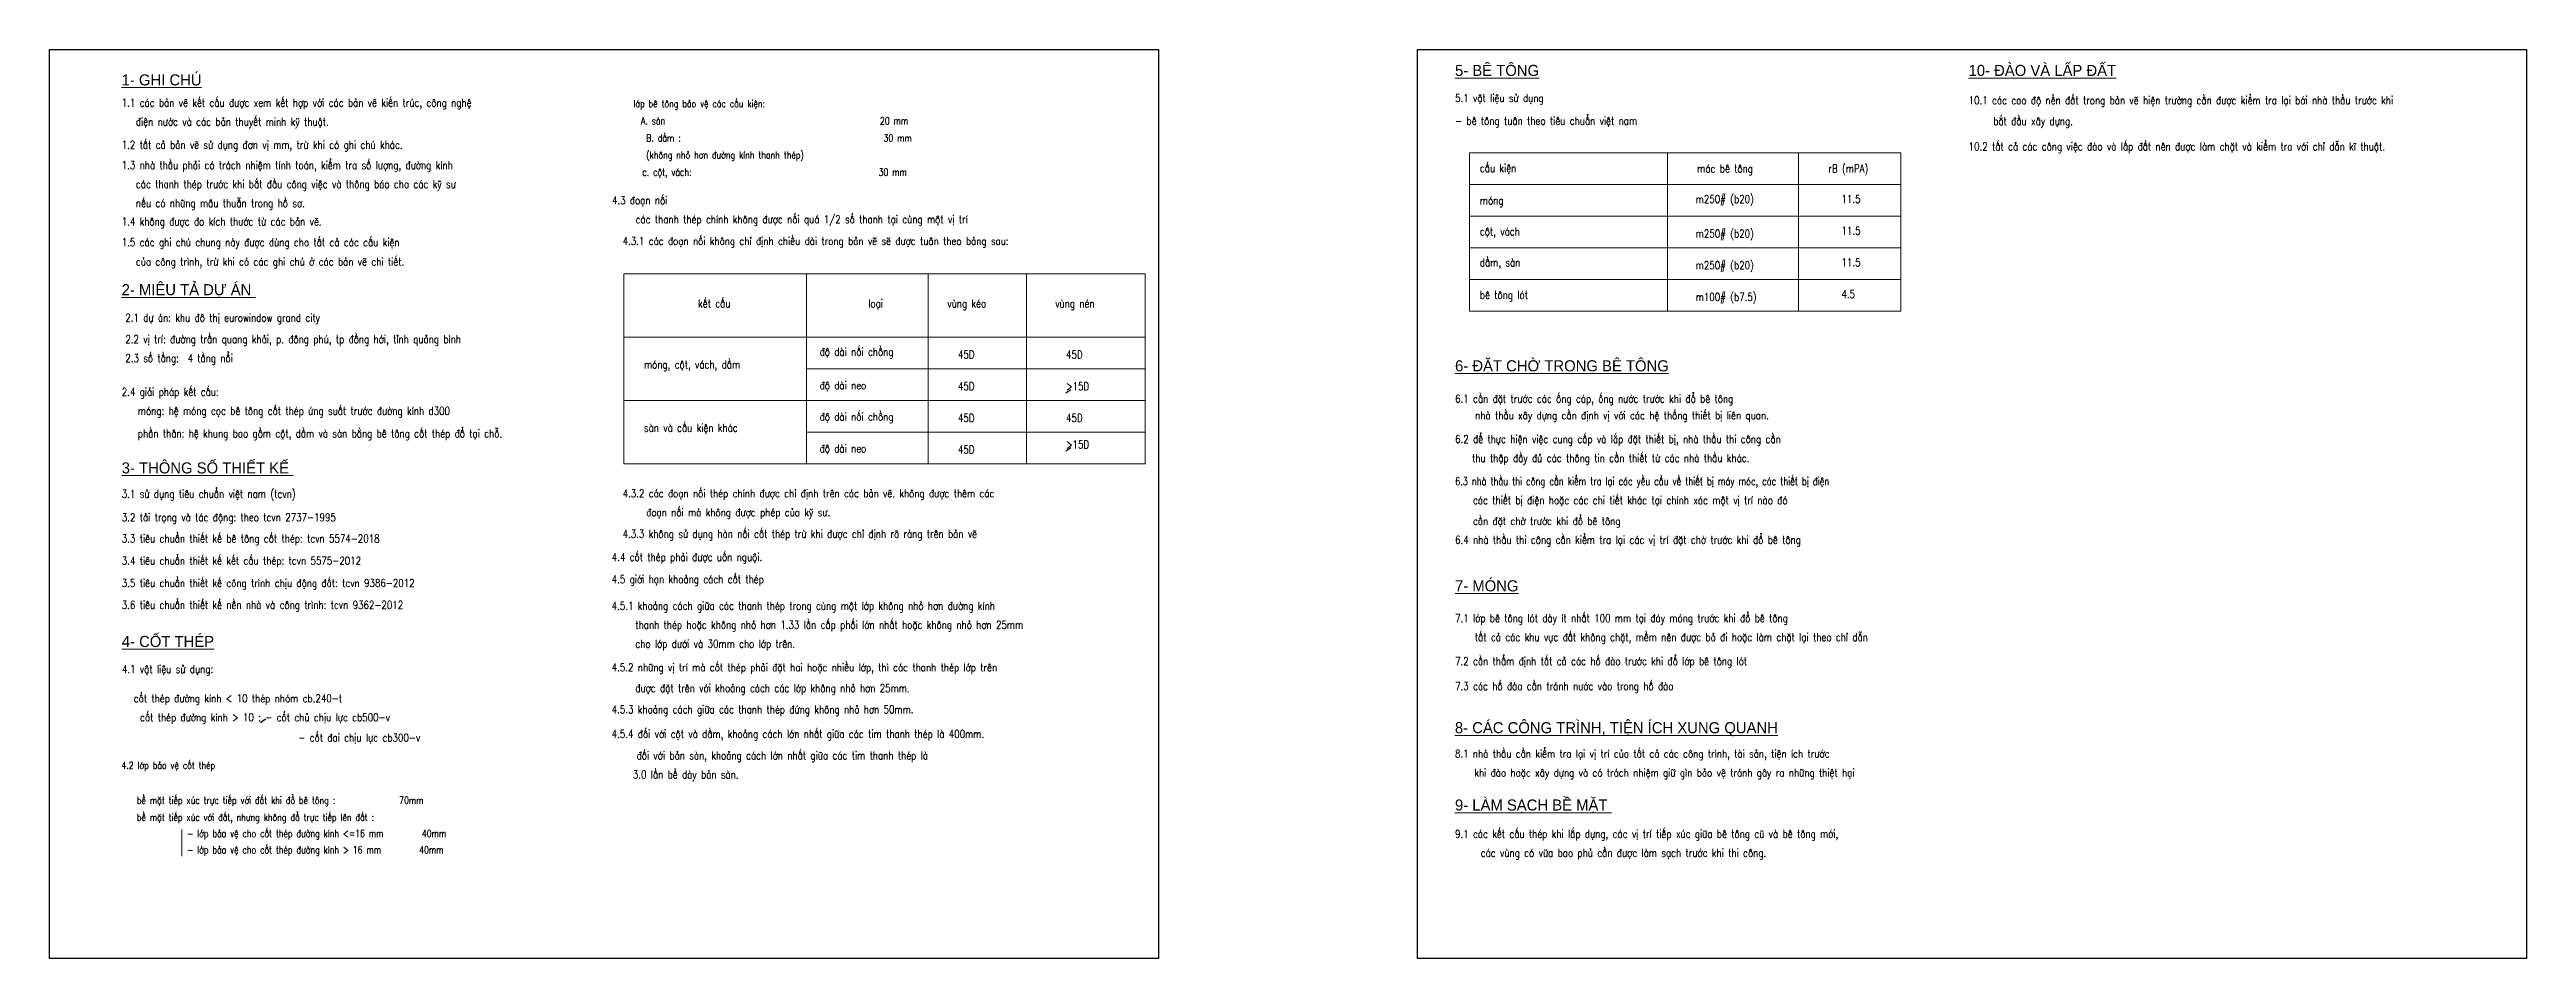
# Model space of a CAD drawing. Header units: millimetres. Extents: x 32534 to 196510, y -37949 to -8249.
# Drawn here: x 32534 to 110703, y -36949 to -8249 of the extents above; entities that cross this region are included whole.
import ezdxf

# ---------------------------------------------------------------- set-up
doc = ezdxf.new("R2010")
doc.units = ezdxf.units.MM
doc.header["$MEASUREMENT"] = 0
for name, color, linetype, lineweight in [('00 Structural standard notes$0$02- Bhatch', 8, 'Continuous', 18), ('00 Structural standard notes$0$06- General text', 2, 'Continuous', 18), ('G-TX35', 2, 'Continuous', 18), ('netmai', 7, 'Continuous', 18)]:
    doc.layers.add(name, color=color, linetype=linetype, lineweight=lineweight)
doc.styles.add('00 Structural standard notes$0$CARTOUCHE', font='Vhavan_1.ttf')
doc.styles.add('00 Structural standard notes$0$STANDARD', font='vnsimli.shx', dxfattribs={"width": 0.8})

msp = doc.modelspace()

# ---------------------------------------------------------------- linework, layer by layer
for p, q in [((64762.82, -18992.94), (64611.79, -19094.78)), ((64762.82, -20830.42), (64611.79, -20932.26)), ((39350.23, -29392.78), (39190.93, -29510.32))]:
    msp.add_line(p, q)
at = {"layer": '00 Structural standard notes$0$02- Bhatch', "ltscale": 1800}
for p, q in [((77341.96, -11506.54), (77341.96, -16506.54)), ((77341.96, -11506.54), (90957.01, -11506.54)), ((83599.26, -11506.54), (83599.26, -15506.54)), ((83599.26, -11506.54), (83599.26, -16506.54)), ((87725.81, -11506.54), (87725.81, -16506.54)), ((90957.01, -11506.54), (90957.01, -16506.54)), ((77341.96, -12506.54), (90957.01, -12506.54)), ((77341.96, -13506.54), (90957.01, -13506.54)), ((77341.96, -14506.54), (90957.01, -14506.54)), ((50652.83, -15327.08), (67105.7, -15327.08)), ((50652.83, -15327.08), (50652.83, -21327.08)), ((56419.43, -15327.08), (56419.43, -21327.08)), ((60258.4, -15327.08), (60258.4, -21327.08)), ((63360.59, -15327.08), (63360.59, -21327.08)), ((67105.7, -15327.08), (67105.7, -21327.08)), ((77341.96, -15506.54), (90957.01, -15506.54)), ((77341.96, -15506.54), (90957.01, -15506.54)), ((77341.96, -16506.54), (90957.01, -16506.54)), ((50652.83, -17327.08), (67105.7, -17327.08)), ((56419.43, -18327.08), (67105.7, -18327.08)), ((50652.83, -19327.08), (67105.7, -19327.08)), ((50652.83, -19327.08), (67105.7, -19327.08)), ((56419.43, -20327.08), (67105.7, -20327.08)), ((50652.83, -21327.08), (67105.7, -21327.08))]:
    msp.add_line(p, q, dxfattribs=at)
at = {"layer": 'Defpoints'}
for points in [[(32533.67, -8249.46), (67533.67, -8249.46), (67533.67, -36949.46), (32533.67, -36949.46)], [(75702.67, -8249.46), (110702.67, -8249.46), (110702.67, -36949.46), (75702.67, -36949.46)]]:
    msp.add_lwpolyline(points, close=True, dxfattribs=at)
at = {"layer": 'netmai', "ltscale": 100}
msp.add_line((36710.58, -32878.24), (36710.58, -33721.34), dxfattribs=at)

# ---------------------------------------------------------------- texts
at = {"style": '00 Structural standard notes$0$STANDARD'}
for s, height, width, p in [('1.1 c¸c b¶n vÏ kÕt cÊu ®\xadîc xem kÕt hîp víi c¸c b¶n vÏ kiÕn tróc, c«ng nghÖ', 250, 0.8, (34811.55, -10054.34)), ('     líp bª t«ng b¶o vÖ c¸c cÊu kiÖn:                   ', 225, 0.8, (50290.98, -10074.05)), ('5.1 vËt liÖu sö dông', 250, 0.8, (76892.18, -9905.18)), ('10.1 c¸c cao ®é nÒn ®Êt trong b¶n vÏ hiÖn tr\xadêng cÇn ®\xadîc kiÓm tra l¹i bíi nhµ thÇu tr\xadíc khi ', 250, 0.8, (93099.29, -9977.3)), ('   ®iÖn n\xadíc vµ c¸c b¶n thuyÕt minh kü thuËt.', 250, 0.8, (34811.55, -10654.34)), ('        A. sµn                                                  20 mm', 225, 0.8, (50128.05, -10614.05)), ('        B. dÇm :                                               30 mm', 225, 0.8, (50290.98, -11154.05)), ('- bª t«ng tu©n theo tiªu chuÈn viÖt nam', 250, 0.8, (76892.18, -10625.89)), ('b¾t ®Çu x©y dùng.', 250, 0.8, (93877.2, -10634.34)), ('1.2 tÊt c¶ b¶n vÏ sö dông ®¬n vÞ mm, trõ khi cã ghi chó kh¸c.', 250, 0.8, (34811.55, -11381.84)), ('1.3 nhµ thÇu ph¶i cã tr¸ch nhiÖm tÝnh to¸n, kiÓm tra sè l\xadîng, ®\xadêng kÝnh', 250, 0.8, (34811.55, -12025.73)), ('        (kh«ng nhá h¬n ®\xadêng kÝnh thanh thÐp)', 225, 0.8, (50290.98, -11694.05)), ('10.2 tÊt c¶ c¸c c«ng viÖc ®µo vµ lÊp ®Êt nªn ®\xadîc lµm chÆt vµ kiÓm tra víi chØ dÉn kÜ thuËt.', 250, 0.8, (93099.29, -11436.26)), ('   c¸c thanh thÐp tr\xadíc khi b¾t ®Çu c«ng viÖc vµ th«ng b¸o cho c¸c kü s\xad', 250, 0.8, (34811.55, -12625.73)), ('        c. cét, v¸ch:                                           30 mm', 225, 0.8, (50168.79, -12234.05)), ('cÊu kiÖn', 250, 0.8, (77674.63, -12118.33)), ('m¸c bª t«ng', 250, 0.8, (84533.03, -12132.11)), ('rB (mPA)', 250, 0.8, (88672.69, -12132.11)), ('   nÕu cã nh÷ng m©u thuÉn trong hå s¬.', 250, 0.8, (34811.55, -13225.73)), ('4.3 ®o¹n nèi', 250, 0.8, (50283.43, -13135.82)), ('mãng', 250, 0.8, (77674.63, -13141.1)), ('m250# (b20)', 250, 0.8, (84485.99, -13095.83)), ('11.5', 250, 0.8, (89085.82, -13095.83)), ('1.4 kh«ng ®\xadîc ®o kÝch th\xadíc tõ c¸c b¶n vÏ.', 250, 0.8, (34811.55, -13805)), ('     c¸c thanh thÐp chÝnh kh«ng ®\xadîc nèi qu¸ 1/2 sè thanh t¹i cïng mét vÞ trÝ', 250, 0.8, (50283.43, -13735.82)), ('cét, v¸ch', 250, 0.8, (77674.63, -14119.51)), ('m250# (b20)', 250, 0.8, (84485.99, -14186.81)), ('11.5', 250, 0.8, (89085.82, -14095.83)), ('1.5 c¸c ghi chó chung nµy ®\xadîc dïng cho tÊt c¶ c¸c cÊu kiÖn', 250, 0.8, (34811.55, -14461.06)), ('   cña c«ng tr×nh, trõ khi cã c¸c ghi chó ë c¸c b¶n vÏ chi tiÕt.', 250, 0.8, (34811.55, -15073.38)), ('4.3.1 c¸c ®o¹n nèi kh«ng chØ ®Þnh chiÒu dµi trong b¶n vÏ sÏ ®\xadîc tu©n theo b¶ng sau:', 250, 0.8, (50619.94, -14420.83)), ('dÇm, sµn', 250, 0.8, (77674.63, -15098.97)), ('11.5', 250, 0.8, (89085.82, -15095.83)), ('m250# (b20)', 250, 0.8, (84485.99, -15186.81)), ('kÕt cÊu', 250, 0.8, (53002.84, -16391.34)), ('lo¹i', 250, 0.8, (58374.03, -16391.34)), ('vïng kÐo', 250, 0.8, (60866.02, -16391.34)), ('vïng nÐn', 250, 0.8, (64271.98, -16391.34)), ('bª t«ng lãt', 250, 0.8, (77674.63, -16122.95)), ('m100# (b7.5)', 250, 0.8, (84485.99, -16186.81)), ('4.5', 250, 0.8, (89085.82, -16095.83)), ('®é dµi nèi chång', 250, 0.8, (56836.44, -17919.43)), ('45D', 250, 0.8, (61201.31, -18007.36)), ('45D', 250, 0.8, (64613.92, -18007.36)), ('mãng, cét, v¸ch, dÇm', 250, 0.8, (51293.49, -18317.57)), ('®é dµi neo', 250, 0.8, (56836.44, -18977.7)), ('45D', 250, 0.8, (61201.31, -19007.36)), ('>15D', 250, 0.8, (64613.92, -19007.36)), ('2.4 gi¶i ph¸p kÕt cÊu:', 250, 0.8, (34811.55, -19184.57)), ('    mãng: hÖ mãng cäc bª t«ng cèt thÐp øng suÊt tr\xadíc ®\xadêng kÝnh d300', 250, 0.8, (34726.23, -19784.57)), ('6.1 cÇn ®Æt tr\xadíc c¸c èng c¸p, èng n\xadíc tr\xadíc khi ®æ bª t«ng', 250, 0.8, (76892.18, -19400.78)), ('    phÇn th©n: hÖ khung bao gåm cét, dÇm vµ sµn b»ng bª t«ng cèt thÐp ®æ t¹i chç.', 250, 0.8, (34726.23, -20497.19)), ('sµn vµ cÊu kiÖn kh¸c', 250, 0.8, (51293.49, -20317.57)), ('®é dµi nèi chång', 250, 0.8, (56836.44, -19967.15)), ('45D', 250, 0.8, (61201.31, -20007.36)), ('45D', 250, 0.8, (64613.92, -20007.36)), ('nhµ thÇu x©y dùng cÇn ®Þnh vÞ víi c¸c hÖ thèng thiÕt bÞ liªn quan.', 250, 0.8, (77526.08, -19926.15)), ('®é dµi neo', 250, 0.8, (56836.44, -20971.39)), ('45D', 250, 0.8, (61201.31, -21007.36)), ('>15D', 250, 0.8, (64613.92, -20844.83)), ('6.2 ®Ó thùc hiÖn viÖc cung cÊp vµ l¾p ®Æt thiÕt bÞ, nhµ thÇu thi c«ng cÇn ', 250, 0.8, (76892.18, -20674.54)), ('thu thËp ®Çy ®ñ c¸c th«ng tin cÇn thiÕt tõ c¸c nhµ thÇu kh¸c.', 250, 0.8, (77426.9, -21274.54)), ('6.3 nhµ thÇu thi c«ng cÇn kiÓm tra l¹i c¸c yÒu cÇu vÒ thiÕt bÞ m¸y mãc, c¸c thiÕt bÞ ®iÖn', 250, 0.75, (76892.18, -22004.23)), ('3.1 sö dông tiªu chuÈn viÖt nam (tcvn) ', 250, 0.8, (34814.15, -22404.6)), ('4.3.2 c¸c ®o¹n nèi thÐp chÝnh ®\xadîc chØ ®Þnh trªn c¸c b¶n vÏ. kh«ng ®\xadîc thªm c¸c', 250, 0.8, (50619.94, -22388.62)), ('     ®o¹n nèi mµ kh«ng ®\xadîc phÐp cña kü s\xad.', 250, 0.8, (50619.94, -22988.62)), ('c¸c thiÕt bÞ ®iÖn hoÆc c¸c chi tiÕt kh¸c t¹i chÝnh x¸c mét vÞ trÝ nµo ®ã ', 250, 0.8, (77457.32, -22604.23)), ('3.2 t¶i träng vµ t¸c ®éng: theo tcvn 2737-1995', 250, 0.8, (34814.15, -23144.61)), ('4.3.3 kh«ng sö dông hµn nèi cèt thÐp trõ khi ®\xadîc chØ ®Þnh râ rµng trªn b¶n vÏ', 250, 0.8, (50619.94, -23667.78)), ('cÇn ®Æt chê tr\xadíc khi ®æ bª t«ng', 250, 0.8, (77457.32, -23262.02)), ('3.3 tiªu chuÈn thiÕt kÕ bª t«ng cèt thÐp: tcvn 5574-2018', 250, 0.8, (34814.15, -23814.72)), ('3.4 tiªu chuÈn thiÕt kÕ kÕt cÊu thÐp: tcvn 5575-2012', 250, 0.8, (34814.15, -24514.14)), ('4.4 cèt thÐp ph¶i ®\xadîc uèn nguéi.', 250, 0.8, (50276.2, -24399.26)), ('6.4 nhµ thÇu thi c«ng cÇn kiÓm tra l¹i c¸c vÞ trÝ ®Æt chê tr\xadíc khi ®æ bª t«ng  ', 250, 0.8, (76892.18, -23855.55)), ('3.5 tiªu chuÈn thiÕt kÕ c«ng tr×nh chÞu ®éng ®Êt: tcvn 9386-2012', 250, 0.8, (34814.15, -25219.16)), ('4.5 giíi h¹n kho¶ng c¸ch cèt thÐp', 250, 0.8, (50276.2, -25099.66)), ('3.6 tiªu chuÈn thiÕt kÕ nÒn nhµ vµ c«ng tr×nh: tcvn 9362-2012', 250, 0.8, (34814.15, -25910.57)), ('4.5.1 kho¶ng c¸ch gi÷a c¸c thanh thÐp trong cïng mét líp kh«ng nhá h¬n ®\xadêng kÝnh', 250, 0.8, (50276.2, -25938.84)), ('     thanh thÐp hoÆc kh«ng nhá h¬n 1.33 lÇn cÊp phèi lín nhÊt hoÆc kh«ng nhá h¬n 25mm', 250, 0.8, (50276.2, -26538.84)), ('7.1 líp bª t«ng lãt dµy Ýt nhÊt 100 mm t¹i ®¸y mãng tr\xadíc khi ®æ bª t«ng', 250, 0.8, (76892.18, -26329.21)), ('     cho líp d\xadíi vµ 30mm cho líp trªn.', 250, 0.8, (50276.2, -27138.84)), ('tÊt c¶ c¸c khu vùc ®Êt kh«ng chÆt, mÒm nªn ®\xadîc bá ®i hoÆc lµm chÆt l¹i theo chØ dÉn', 250, 0.8, (77516.5, -26929.21)), ('4.1 vËt liÖu sö dông:', 250, 0.8, (34816.74, -27936.18)), ('4.5.2 nh÷ng vÞ trÝ mµ cèt thÐp ph¶i ®Æt hai hoÆc nhiÒu líp, th× c¸c thanh thÐp líp trªn', 250, 0.8, (50276.2, -27881.82)), ('7.2 cÇn thÈm ®Þnh tÊt c¶ c¸c hè ®µo tr\xadíc khi ®æ líp bª t«ng lãt', 250, 0.8, (76892.01, -27685.34)), ('     cèt thÐp ®\xadêng kÝnh < 10 thÐp nhãm cb.240-t', 250, 0.8, (34446.04, -28860.07)), ('     ®\xadîc ®Æt trªn víi kho¶ng c¸ch c¸c líp kh«ng nhá h¬n 25mm.', 250, 0.8, (50276.2, -28538.8)), ('7.3 c¸c hè ®µo cÇn tr¸nh n\xadíc vµo trong hè ®µo', 250, 0.8, (76892.01, -28474.93)), ('cèt thÐp ®\xadêng kÝnh > 10 : - cèt chñ chÞu lùc cb500-v', 250, 0.8, (35390.81, -29460.07)), ('4.5.3 kho¶ng c¸ch gi÷a c¸c thanh thÐp ®øng kh«ng nhá h¬n 50mm.', 250, 0.8, (50276.2, -29209.95)), ('4.5.4 ®èi víi cét vµ dÇm, kho¶ng c¸ch lín nhÊt gi÷a c¸c tim thanh thÐp lµ 400mm.', 250, 0.8, (50276.2, -29985.04)), ('- cèt ®ai chÞu lùc cb300-v', 250, 0.8, (40384.11, -30101.32)), ('     ®èi víi b¶n sµn, kho¶ng c¸ch lín nhÊt gi÷a c¸c tim thanh thÐp lµ ', 250, 0.8, (50315.71, -30662.99)), ('8.1 nhµ thÇu cÇn kiÓm tra l¹i vÞ trÝ cña tÊt c¶ c¸c c«ng tr×nh, tµi s¶n, tiÖn Ých tr\xadíc ', 250, 0.8, (76887.75, -30607.63)), ('4.2 líp b¶o vÖ cèt thÐp', 225, 0.8, (34801.7, -30962.43)), ('      3.0 lÇn bÒ dµy b¶n sµn.', 250, 0.8, (50048.73, -31262.99)), ('khi ®µo hoÆc x©y dùng vµ cã tr¸ch nhiÖm gi÷ g×n b¶o vÖ tr¸nh g©y ra nh÷ng thiÖt h¹i', 250, 0.8, (77498.1, -31207.63)), ('     bÒ mÆt tiÕp xóc trùc tiÕp víi ®Êt khi ®æ bª t«ng :           70mm', 225, 0.8, (34620.71, -32063.96)), ('     bÒ mÆt tiÕp xóc víi ®Êt, nh\xadng kh«ng ®æ trùc tiÕp lªn ®Êt :', 225, 0.8, (34620.71, -32603.96)), ('- líp b¶o vÖ cho cèt thÐp ®\xadêng kÝnh <=16 mm     40mm', 225, 0.8, (36871.1, -33115.74)), ('9.1 c¸c kÕt cÊu thÐp khi l¾p dùng, c¸c vÞ trÝ tiÕp xóc gi÷a bª t«ng cò vµ bª t«ng míi, ', 250, 0.8, (76890.35, -33140.33)), ('- líp b¶o vÖ cho cèt thÐp ®\xadêng kÝnh > 16 mm     40mm', 225, 0.8, (36871.1, -33631.68)), ('c¸c vïng cã v÷a bao phñ cÇn ®\xadîc lµm s¹ch tr\xadíc khi thi c«ng.', 250, 0.8, (77701.08, -33740.33))]:
    msp.add_text(s, height=height, dxfattribs=dict(at, width=width)).set_placement(p)
at = {"layer": '00 Structural standard notes$0$06- General text', "color": 1, "ltscale": 500, "style": '00 Structural standard notes$0$CARTOUCHE'}
for s, p in [('%%U1- ghi chó', (34808.96, -9383.9)), ('%%U5- bª t«ng', (76889.58, -9084.74)), ('%%U10- ®µo vµ lÊp ®Êt', (93096.69, -9084.74)), ('%%U2- miªu t¶ dù ¸n ', (34808.96, -16007.25)), ('%%U6- ®Æt chê trong bª t«ng', (76889.58, -18411.17)), ('%%U3- th«ng sè thiÕt kÕ ', (34811.55, -21634.16)), ('%%U7- Mãng', (76889.58, -25358.42)), ('%%U4- cèt thÐp', (34814.15, -27115.74)), ('%%U8- c¸c c«ng tr×nh, tiÖn Ých xung quanh', (76885.16, -29837.19)), ('%%U9- lµm s¹ch bÒ mÆt ', (76887.75, -32278.6))]:
    msp.add_text(s, height=350, dxfattribs=at).set_placement(p)
at = {"layer": 'G-TX35', "style": '00 Structural standard notes$0$STANDARD', "width": 0.8}
for s, p in [('2.1 dù ¸n: khu ®« thÞ eurowindow grand city ', (34925.62, -16843.3)), ('2.2 vÞ trÝ: ®\xadêng trÇn quang kh¶i, p. ®«ng phó, tp ®ång híi, tØnh qu¶ng b×nh', (34925.62, -17520.67)), ('2.3 sè tÇng:  4 tÇng næi', (34925.62, -18117.97))]:
    msp.add_text(s, height=250, dxfattribs=at).set_placement(p)

doc.saveas('drawing.dxf')
